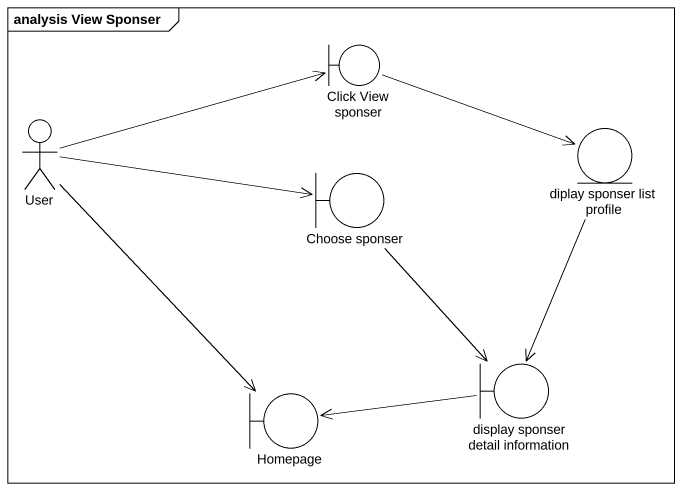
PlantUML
@startuml
mainframe analysis View Sponser
boundary "Click View sponser" as Click_View_sponser
actor User
entity "diplay sponser list profile" as diplay_sponser_list_profile
boundary "Choose sponser" as Choose_sponser
boundary "display sponser detail information" as display_sponser_detail
boundary Homepage
Click_View_sponser -right-> diplay_sponser_list_profile
User -right-> Click_View_sponser
User -right-> Choose_sponser
User --> Homepage
diplay_sponser_list_profile --> display_sponser_detail
Choose_sponser --> display_sponser_detail
display_sponser_detail -left-> Homepage
@enduml
